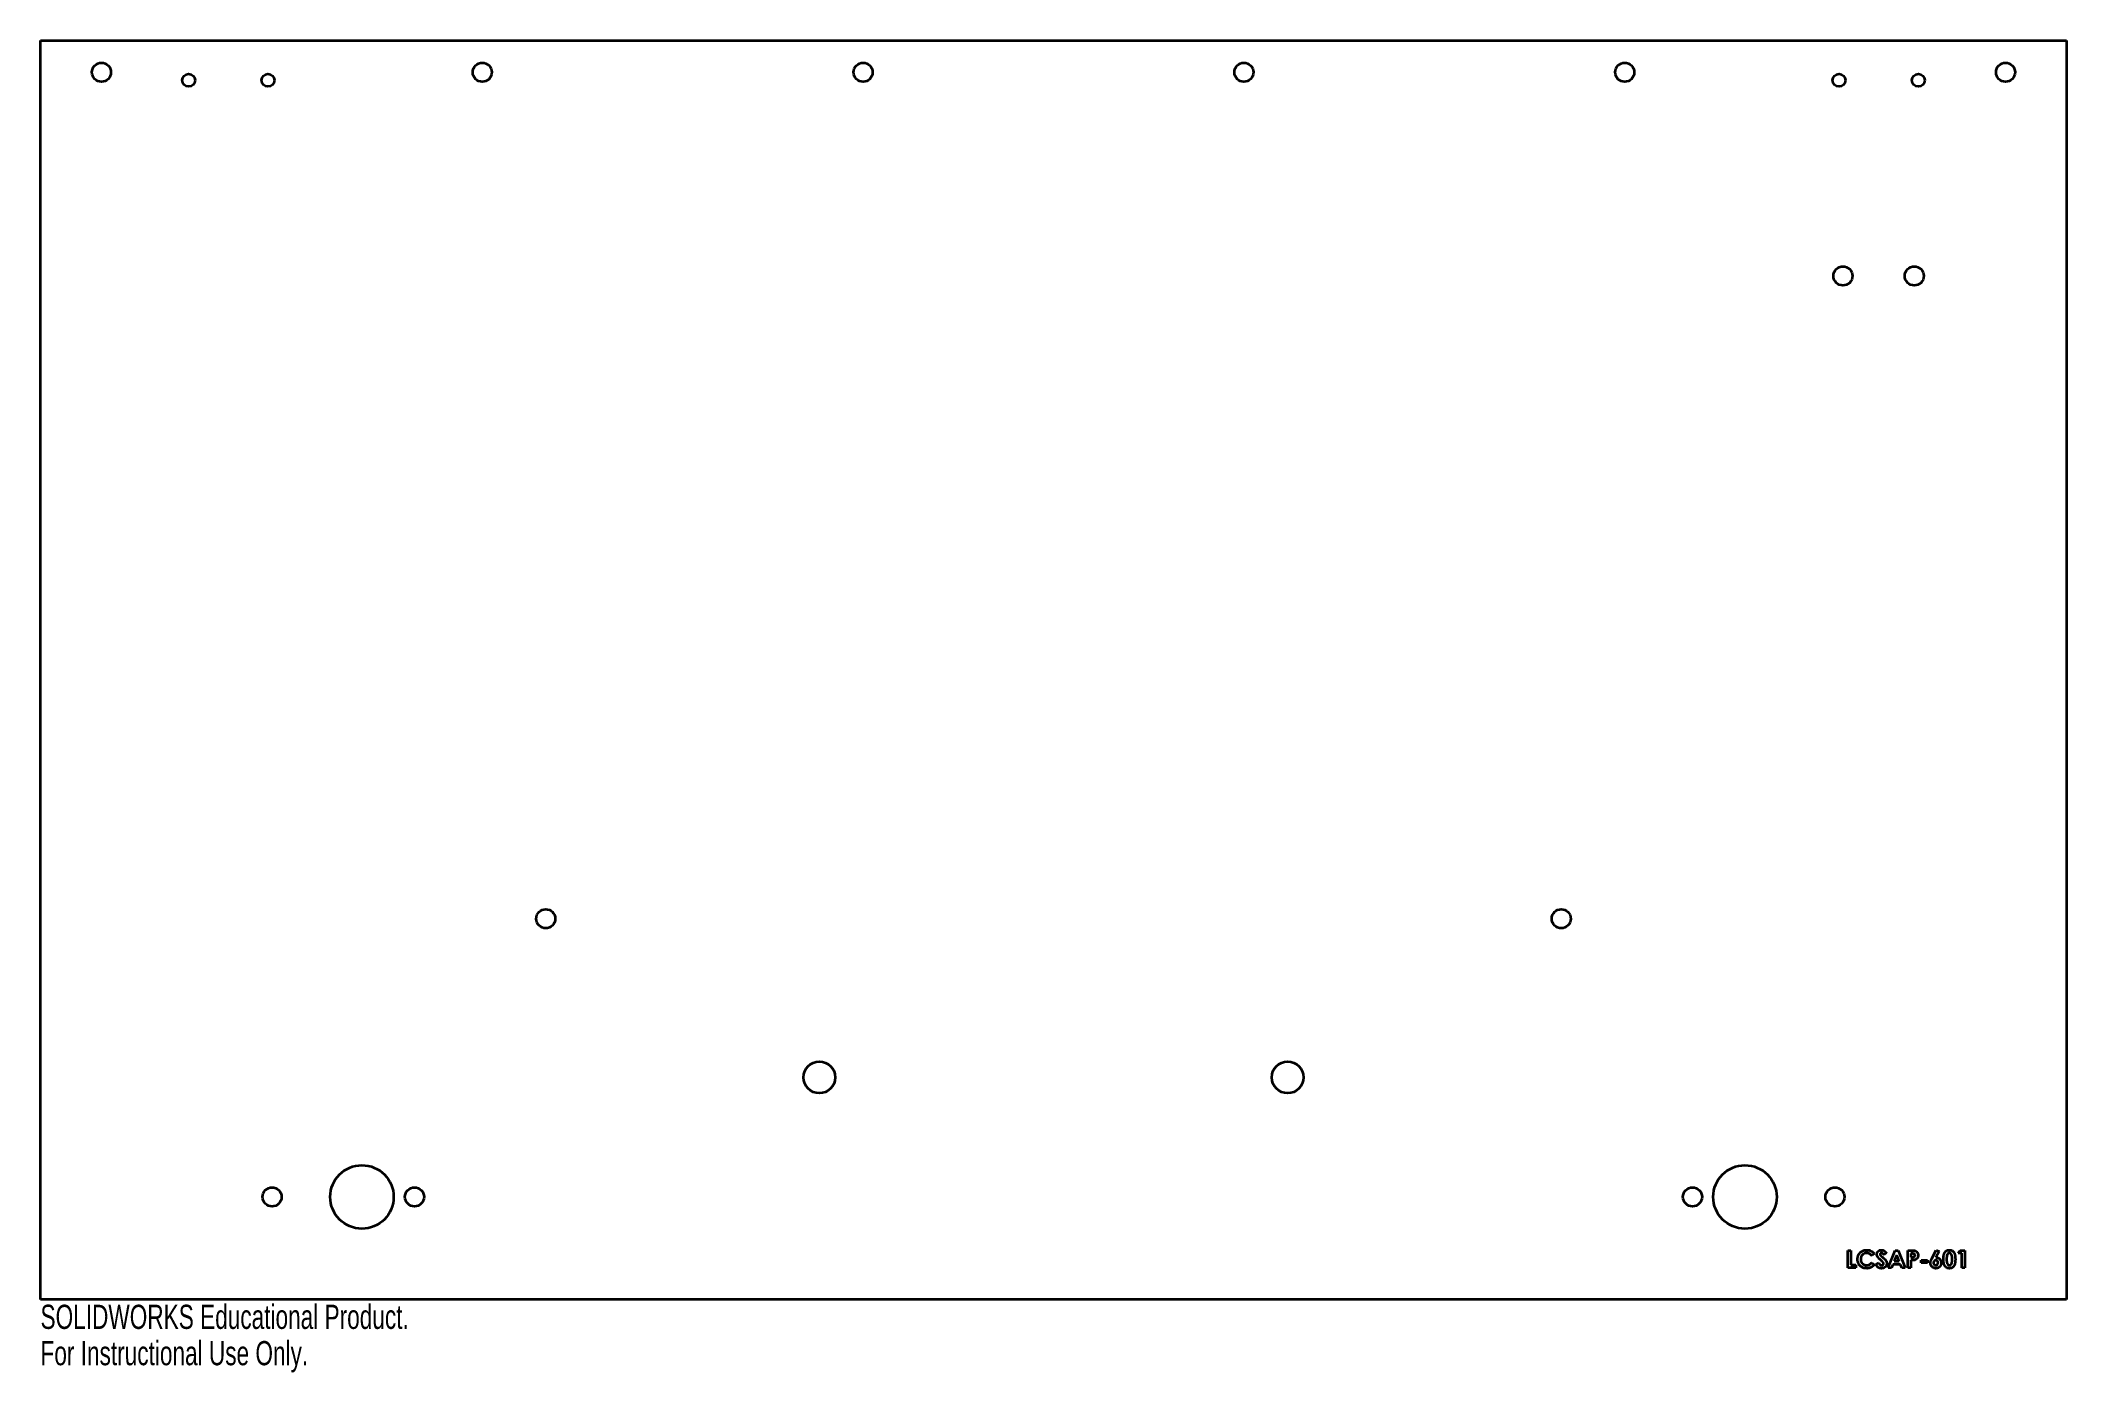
# Model space of a CAD drawing. Header units: inches. Extents: x -16 to 0, y -0.6 to 9.9.
import ezdxf

# ---------------------------------------------------------------- set-up
doc = ezdxf.new("R2010")
doc.units = ezdxf.units.IN
doc.header["$MEASUREMENT"] = 0
doc.styles.add('SLDTEXTSTYLE0', font='TXT', dxfattribs={"width": 0.7})

msp = doc.modelspace()

# ---------------------------------------------------------------- linework, layer by layer
at = {"color": 7, "linetype": 'Continuous', "lineweight": 35}
for p, q in [((-15.96, 0), (-15.96, 9.915)), ((-15.96, 9.915), (0, 9.915)), ((0, 9.915), (0, 0)), ((-1.723, 0.388), (-1.699, 0.388)), ((-1.723, 0.25), (-1.723, 0.388)), ((-1.699, 0.388), (-1.699, 0.275)), ((-1.515, 0.364), (-1.533, 0.347)), ((-1.42, 0.369), (-1.438, 0.352)), ((-1.405, 0.25), (-1.349, 0.388)), ((-1.337, 0.351), (-1.358, 0.303)), ((-1.349, 0.388), (-1.326, 0.388)), ((-1.317, 0.303), (-1.337, 0.351)), ((-1.326, 0.388), (-1.27, 0.25)), ((-1.25, 0.388), (-1.222, 0.388)), ((-1.25, 0.25), (-1.25, 0.388)), ((-1.225, 0.363), (-1.225, 0.335)), ((-1.217, 0.363), (-1.225, 0.363)), ((-1.225, 0.335), (-1.217, 0.335)), ((-1.061, 0.323), (-1.026, 0.391)), ((-1.004, 0.38), (-1.028, 0.333)), ((-1.026, 0.391), (-1.004, 0.38)), ((-0.853, 0.365), (-0.838, 0.388)), ((-0.824, 0.365), (-0.853, 0.365)), ((-0.838, 0.388), (-0.8, 0.388)), ((-0.824, 0.25), (-0.824, 0.365)), ((-0.8, 0.388), (-0.8, 0.25)), ((-1.66, 0.25), (-1.723, 0.25)), ((-1.699, 0.275), (-1.66, 0.275)), ((-1.66, 0.275), (-1.66, 0.25)), ((-1.533, 0.291), (-1.516, 0.273)), ((-1.501, 0.276), (-1.479, 0.289)), ((-1.378, 0.25), (-1.405, 0.25)), ((-1.367, 0.278), (-1.378, 0.25)), ((-1.307, 0.278), (-1.367, 0.278)), ((-1.358, 0.303), (-1.317, 0.303)), ((-1.297, 0.25), (-1.307, 0.278)), ((-1.27, 0.25), (-1.297, 0.25)), ((-1.225, 0.25), (-1.25, 0.25)), ((-1.225, 0.31), (-1.225, 0.25)), ((-1.144, 0.312), (-1.096, 0.312)), ((-1.144, 0.289), (-1.144, 0.312)), ((-1.096, 0.289), (-1.144, 0.289)), ((-1.096, 0.312), (-1.096, 0.289)), ((-0.8, 0.25), (-0.824, 0.25)), ((0, 0), (-15.96, 0))]:
    msp.add_line(p, q, dxfattribs=at)
for centre, radius in [((-15.48, 9.665), 0.075), ((-12.48, 9.665), 0.075), ((-9.48, 9.665), 0.075), ((-6.48, 9.665), 0.075), ((-3.48, 9.665), 0.075), ((-0.48, 9.665), 0.075), ((-14.793, 9.602), 0.05), ((-14.168, 9.602), 0.05), ((-1.792, 9.602), 0.05), ((-1.167, 9.602), 0.05), ((-1.761, 8.061), 0.075), ((-1.199, 8.061), 0.075), ((-11.98, 3), 0.075), ((-3.98, 3), 0.075), ((-9.824, 1.75), 0.125), ((-6.136, 1.75), 0.125), ((-13.428, 0.809), 0.25), ((-2.533, 0.809), 0.25), ((-14.136, 0.809), 0.075), ((-13.014, 0.809), 0.075), ((-2.946, 0.809), 0.075), ((-1.824, 0.809), 0.075)]:
    msp.add_circle(centre, radius, dxfattribs=at)
for points, knots in [([(-1.646, 0.319), (-1.646, 0.321), (-1.646, 0.324), (-1.645, 0.329), (-1.645, 0.334), (-1.643, 0.339), (-1.642, 0.343), (-1.641, 0.347), (-1.639, 0.352), (-1.637, 0.356), (-1.634, 0.36), (-1.632, 0.363), (-1.629, 0.367), (-1.626, 0.37), (-1.622, 0.373), (-1.618, 0.376), (-1.615, 0.379), (-1.61, 0.382), (-1.606, 0.384), (-1.602, 0.386), (-1.597, 0.388), (-1.593, 0.389), (-1.588, 0.39), (-1.583, 0.391), (-1.579, 0.391), (-1.575, 0.391), (-1.574, 0.391)], [0, 0, 0, 0, 0.0446633, 0.0885118, 0.1309256, 0.172904, 0.2140001, 0.254985, 0.2952913, 0.3357724, 0.3761808, 0.4161784, 0.4563501, 0.4965122, 0.5370406, 0.5781187, 0.6197246, 0.662422, 0.705299, 0.74743, 0.789433, 0.8312674, 0.8728251, 0.9148701, 0.957027, 1, 1, 1, 1]), ([(-1.575, 0.367), (-1.576, 0.367), (-1.579, 0.366), (-1.584, 0.366), (-1.589, 0.365), (-1.593, 0.363), (-1.597, 0.361), (-1.601, 0.359), (-1.604, 0.356), (-1.608, 0.353), (-1.611, 0.349), (-1.614, 0.346), (-1.616, 0.342), (-1.618, 0.338), (-1.619, 0.333), (-1.62, 0.329), (-1.621, 0.324), (-1.621, 0.321), (-1.621, 0.319)], [0, 0, 0, 0, 0.064715, 0.127707, 0.188882, 0.249158, 0.309661, 0.370225, 0.432332, 0.495782, 0.559304, 0.621861, 0.683322, 0.744523, 0.806088, 0.868994, 0.933419, 1, 1, 1, 1]), ([(-1.533, 0.347), (-1.535, 0.348), (-1.538, 0.351), (-1.543, 0.355), (-1.548, 0.359), (-1.553, 0.362), (-1.558, 0.364), (-1.563, 0.365), (-1.569, 0.366), (-1.573, 0.367), (-1.575, 0.367)], [0, 0, 0, 0, 0.139406, 0.272304, 0.399525, 0.522811, 0.642663, 0.761023, 0.879801, 1, 1, 1, 1]), ([(-1.574, 0.391), (-1.572, 0.391), (-1.57, 0.391), (-1.566, 0.391), (-1.561, 0.39), (-1.557, 0.39), (-1.553, 0.389), (-1.549, 0.387), (-1.545, 0.386), (-1.542, 0.384), (-1.538, 0.382), (-1.534, 0.38), (-1.531, 0.378), (-1.527, 0.376), (-1.524, 0.373), (-1.521, 0.37), (-1.518, 0.367), (-1.516, 0.365), (-1.515, 0.364)], [0, 0, 0, 0, 0.062276, 0.123904, 0.185067, 0.24684, 0.308435, 0.370241, 0.432587, 0.495925, 0.559351, 0.621943, 0.684393, 0.746986, 0.809441, 0.872508, 0.935769, 1, 1, 1, 1]), ([(-1.494, 0.356), (-1.494, 0.358), (-1.494, 0.36), (-1.493, 0.363), (-1.492, 0.367), (-1.491, 0.37), (-1.49, 0.373), (-1.488, 0.376), (-1.486, 0.378), (-1.483, 0.381), (-1.481, 0.383), (-1.478, 0.386), (-1.475, 0.387), (-1.472, 0.389), (-1.468, 0.39), (-1.465, 0.391), (-1.461, 0.391), (-1.459, 0.391), (-1.458, 0.391)], [0, 0, 0, 0, 0.063173, 0.124457, 0.184841, 0.244567, 0.304319, 0.3652, 0.427421, 0.491262, 0.555499, 0.618605, 0.680495, 0.742473, 0.804991, 0.868252, 0.932887, 1, 1, 1, 1]), ([(-1.459, 0.308), (-1.461, 0.31), (-1.464, 0.312), (-1.469, 0.317), (-1.473, 0.32), (-1.477, 0.324), (-1.48, 0.328), (-1.483, 0.331), (-1.485, 0.334), (-1.488, 0.337), (-1.49, 0.341), (-1.492, 0.346), (-1.494, 0.351), (-1.494, 0.355), (-1.494, 0.356)], [0, 0, 0, 0, 0.112125, 0.215201, 0.309902, 0.395959, 0.473447, 0.54214, 0.602523, 0.654726, 0.747804, 0.835278, 0.918925, 1, 1, 1, 1]), ([(-1.458, 0.367), (-1.459, 0.367), (-1.46, 0.367), (-1.462, 0.366), (-1.464, 0.365), (-1.466, 0.364), (-1.467, 0.362), (-1.468, 0.361), (-1.469, 0.359), (-1.469, 0.358), (-1.469, 0.358)], [0, 0, 0, 0, 0.148126, 0.285993, 0.416634, 0.54738, 0.671583, 0.784401, 0.893266, 1, 1, 1, 1]), ([(-1.469, 0.358), (-1.469, 0.357), (-1.469, 0.356), (-1.469, 0.354), (-1.468, 0.352), (-1.467, 0.351), (-1.467, 0.351)], [0, 0, 0, 0, 0.241881, 0.487115, 0.737838, 1, 1, 1, 1]), ([(-1.467, 0.351), (-1.466, 0.351), (-1.466, 0.35), (-1.464, 0.348), (-1.463, 0.346), (-1.46, 0.344), (-1.458, 0.342), (-1.455, 0.339), (-1.452, 0.336), (-1.449, 0.334), (-1.448, 0.333)], [0, 0, 0, 0, 0.059234, 0.136349, 0.233805, 0.349411, 0.483179, 0.635967, 0.809243, 1, 1, 1, 1]), ([(-1.458, 0.391), (-1.456, 0.391), (-1.453, 0.391), (-1.448, 0.39), (-1.443, 0.389), (-1.44, 0.387), (-1.437, 0.385), (-1.434, 0.384), (-1.432, 0.382), (-1.43, 0.38), (-1.427, 0.378), (-1.425, 0.375), (-1.422, 0.372), (-1.42, 0.37), (-1.42, 0.369)], [0, 0, 0, 0, 0.10691, 0.212977, 0.319777, 0.428556, 0.485857, 0.546559, 0.611431, 0.679821, 0.753159, 0.830753, 0.913133, 1, 1, 1, 1]), ([(-1.438, 0.352), (-1.439, 0.354), (-1.44, 0.356), (-1.443, 0.359), (-1.445, 0.361), (-1.448, 0.363), (-1.45, 0.365), (-1.453, 0.366), (-1.455, 0.366), (-1.457, 0.367), (-1.458, 0.367)], [0, 0, 0, 0, 0.16242, 0.311824, 0.448433, 0.573381, 0.689077, 0.797573, 0.900293, 1, 1, 1, 1]), ([(-1.448, 0.333), (-1.447, 0.332), (-1.445, 0.33), (-1.442, 0.328), (-1.439, 0.325), (-1.436, 0.323), (-1.434, 0.321), (-1.433, 0.32), (-1.431, 0.318), (-1.431, 0.318), (-1.43, 0.317)], [0, 0, 0, 0, 0.192953, 0.366184, 0.520457, 0.655012, 0.770624, 0.865677, 0.942675, 1, 1, 1, 1]), ([(-1.222, 0.388), (-1.221, 0.388), (-1.217, 0.388), (-1.212, 0.388), (-1.207, 0.387), (-1.203, 0.387), (-1.199, 0.386), (-1.196, 0.386), (-1.193, 0.385), (-1.19, 0.384), (-1.188, 0.383), (-1.185, 0.381), (-1.183, 0.38), (-1.181, 0.378), (-1.179, 0.377), (-1.178, 0.375), (-1.176, 0.373), (-1.174, 0.371), (-1.173, 0.368), (-1.172, 0.366), (-1.171, 0.363), (-1.17, 0.36), (-1.169, 0.358), (-1.169, 0.355), (-1.169, 0.352), (-1.169, 0.35), (-1.169, 0.349)], [0, 0, 0, 0, 0.070781, 0.136552, 0.197012, 0.252923, 0.303687, 0.349719, 0.39124, 0.428479, 0.463057, 0.49715, 0.531002, 0.564226, 0.597701, 0.631421, 0.665597, 0.700451, 0.735881, 0.771092, 0.806975, 0.843534, 0.88094, 0.919294, 0.95918, 1, 1, 1, 1]), ([(-1.2, 0.36), (-1.2, 0.361), (-1.201, 0.361), (-1.203, 0.362), (-1.205, 0.362), (-1.207, 0.362), (-1.209, 0.363), (-1.212, 0.363), (-1.215, 0.363), (-1.216, 0.363), (-1.217, 0.363)], [0, 0, 0, 0, 0.082101, 0.173825, 0.278953, 0.396639, 0.527316, 0.671298, 0.828754, 1, 1, 1, 1]), ([(-1.217, 0.335), (-1.215, 0.335), (-1.212, 0.335), (-1.208, 0.335), (-1.205, 0.336), (-1.202, 0.336), (-1.2, 0.337), (-1.199, 0.338), (-1.197, 0.339), (-1.196, 0.341), (-1.195, 0.343), (-1.194, 0.344), (-1.194, 0.347), (-1.193, 0.348), (-1.193, 0.349)], [0, 0, 0, 0, 0.1551596, 0.285496, 0.3905028, 0.470975, 0.5384455, 0.6036553, 0.6665872, 0.7301989, 0.7949447, 0.8602284, 0.9281207, 1, 1, 1, 1]), ([(-1.193, 0.349), (-1.193, 0.349), (-1.194, 0.351), (-1.194, 0.352), (-1.194, 0.354), (-1.195, 0.356), (-1.196, 0.357), (-1.197, 0.358), (-1.198, 0.359), (-1.199, 0.36), (-1.2, 0.36)], [0, 0, 0, 0, 0.137788, 0.267341, 0.390444, 0.511778, 0.629509, 0.747829, 0.871885, 1, 1, 1, 1]), ([(-1.169, 0.349), (-1.169, 0.348), (-1.169, 0.345), (-1.169, 0.342), (-1.17, 0.339), (-1.171, 0.336), (-1.172, 0.333), (-1.173, 0.33), (-1.175, 0.328), (-1.176, 0.325), (-1.178, 0.323), (-1.181, 0.321), (-1.183, 0.319), (-1.185, 0.317), (-1.188, 0.316), (-1.191, 0.314), (-1.194, 0.313), (-1.196, 0.312), (-1.197, 0.312)], [0, 0, 0, 0, 0.068875, 0.135349, 0.199289, 0.26155, 0.322915, 0.382772, 0.442844, 0.502652, 0.562749, 0.62274, 0.682687, 0.743329, 0.805013, 0.868067, 0.933111, 1, 1, 1, 1]), ([(-1.072, 0.29), (-1.072, 0.291), (-1.072, 0.293), (-1.071, 0.296), (-1.071, 0.299), (-1.07, 0.302), (-1.069, 0.304), (-1.068, 0.306), (-1.068, 0.308), (-1.067, 0.311), (-1.065, 0.313), (-1.064, 0.316), (-1.063, 0.319), (-1.062, 0.321), (-1.061, 0.323)], [0, 0, 0, 0, 0.0925378, 0.1855908, 0.2795525, 0.3756023, 0.4276167, 0.4871169, 0.5541989, 0.628624, 0.7096876, 0.7991807, 0.8953573, 1, 1, 1, 1]), ([(-1.028, 0.333), (-1.027, 0.333), (-1.024, 0.333), (-1.02, 0.332), (-1.016, 0.331), (-1.012, 0.33), (-1.009, 0.328), (-1.005, 0.326), (-1.002, 0.323), (-0.999, 0.321), (-0.996, 0.317), (-0.994, 0.314), (-0.991, 0.31), (-0.99, 0.306), (-0.988, 0.302), (-0.987, 0.298), (-0.987, 0.294), (-0.987, 0.291), (-0.987, 0.289)], [0, 0, 0, 0, 0.063329, 0.124736, 0.184916, 0.2443, 0.303826, 0.364353, 0.426073, 0.489721, 0.553756, 0.616458, 0.678319, 0.740301, 0.802656, 0.866732, 0.932157, 1, 1, 1, 1]), ([(-0.969, 0.318), (-0.969, 0.321), (-0.969, 0.326), (-0.968, 0.335), (-0.968, 0.343), (-0.966, 0.35), (-0.965, 0.357), (-0.963, 0.363), (-0.961, 0.368), (-0.959, 0.371), (-0.958, 0.373)], [0, 0, 0, 0, 0.1610711, 0.3107888, 0.4499038, 0.5783763, 0.6966172, 0.8059873, 0.9065617, 1, 1, 1, 1]), ([(-0.958, 0.373), (-0.957, 0.374), (-0.955, 0.377), (-0.951, 0.381), (-0.947, 0.384), (-0.943, 0.387), (-0.938, 0.389), (-0.933, 0.39), (-0.928, 0.391), (-0.925, 0.391), (-0.923, 0.391)], [0, 0, 0, 0, 0.132314, 0.2587, 0.380912, 0.500535, 0.620923, 0.742376, 0.868281, 1, 1, 1, 1]), ([(-0.922, 0.367), (-0.923, 0.367), (-0.925, 0.366), (-0.928, 0.366), (-0.931, 0.364), (-0.933, 0.363), (-0.935, 0.361), (-0.936, 0.36), (-0.937, 0.358), (-0.938, 0.356), (-0.939, 0.355), (-0.94, 0.352), (-0.941, 0.35), (-0.942, 0.348), (-0.942, 0.345), (-0.943, 0.342), (-0.943, 0.338), (-0.944, 0.335), (-0.944, 0.331), (-0.944, 0.327), (-0.944, 0.322), (-0.944, 0.319), (-0.944, 0.317)], [0, 0, 0, 0, 0.053834, 0.105543, 0.158054, 0.211987, 0.240207, 0.269794, 0.301343, 0.334608, 0.370284, 0.408089, 0.448681, 0.492069, 0.538664, 0.590371, 0.646388, 0.707195, 0.772947, 0.843643, 0.919308, 1, 1, 1, 1]), ([(-0.923, 0.391), (-0.922, 0.391), (-0.919, 0.391), (-0.916, 0.391), (-0.912, 0.39), (-0.909, 0.39), (-0.906, 0.388), (-0.903, 0.387), (-0.9, 0.386), (-0.898, 0.384), (-0.895, 0.382), (-0.893, 0.38), (-0.89, 0.377), (-0.888, 0.375), (-0.886, 0.372), (-0.884, 0.368), (-0.883, 0.365), (-0.881, 0.361), (-0.88, 0.357), (-0.879, 0.353), (-0.878, 0.348), (-0.877, 0.343), (-0.876, 0.337), (-0.876, 0.332), (-0.876, 0.325), (-0.875, 0.321), (-0.875, 0.319)], [0, 0, 0, 0, 0.036635, 0.072034, 0.106626, 0.140306, 0.173619, 0.206426, 0.239067, 0.271883, 0.30484, 0.338529, 0.372616, 0.407548, 0.443719, 0.481312, 0.520113, 0.560913, 0.604025, 0.650075, 0.699572, 0.752363, 0.808789, 0.868954, 0.932675, 1, 1, 1, 1]), ([(-0.9, 0.319), (-0.9, 0.321), (-0.9, 0.325), (-0.901, 0.331), (-0.901, 0.337), (-0.902, 0.342), (-0.903, 0.346), (-0.904, 0.35), (-0.905, 0.353), (-0.906, 0.356), (-0.908, 0.359), (-0.91, 0.361), (-0.911, 0.363), (-0.913, 0.364), (-0.915, 0.365), (-0.917, 0.366), (-0.92, 0.367), (-0.921, 0.367), (-0.922, 0.367)], [0, 0, 0, 0, 0.112115, 0.215802, 0.310203, 0.395993, 0.47341, 0.542778, 0.604548, 0.659357, 0.708764, 0.755356, 0.798687, 0.840017, 0.880203, 0.919733, 0.959049, 1, 1, 1, 1]), ([(-1.574, 0.246), (-1.577, 0.247), (-1.582, 0.247), (-1.589, 0.248), (-1.596, 0.249), (-1.603, 0.251), (-1.609, 0.254), (-1.615, 0.258), (-1.621, 0.262), (-1.626, 0.267), (-1.63, 0.272), (-1.635, 0.278), (-1.638, 0.284), (-1.641, 0.29), (-1.643, 0.297), (-1.645, 0.304), (-1.646, 0.311), (-1.646, 0.317), (-1.646, 0.319)], [0, 0, 0, 0, 0.067376, 0.131837, 0.194461, 0.255346, 0.315588, 0.375627, 0.436138, 0.497779, 0.55947, 0.620278, 0.680788, 0.741492, 0.803215, 0.866493, 0.93191, 1, 1, 1, 1]), ([(-1.621, 0.319), (-1.621, 0.318), (-1.621, 0.316), (-1.621, 0.312), (-1.62, 0.309), (-1.62, 0.306), (-1.619, 0.303), (-1.618, 0.3), (-1.616, 0.297), (-1.615, 0.294), (-1.614, 0.292), (-1.612, 0.289), (-1.61, 0.287), (-1.608, 0.285), (-1.606, 0.283), (-1.603, 0.281), (-1.601, 0.279), (-1.598, 0.277), (-1.596, 0.276), (-1.593, 0.275), (-1.59, 0.274), (-1.587, 0.273), (-1.584, 0.272), (-1.581, 0.272), (-1.578, 0.271), (-1.575, 0.271), (-1.574, 0.271)], [0, 0, 0, 0, 0.045986, 0.090639, 0.134485, 0.177331, 0.219265, 0.260785, 0.302317, 0.343436, 0.384181, 0.424376, 0.464181, 0.504012, 0.543822, 0.583802, 0.624419, 0.665548, 0.706675, 0.747827, 0.788895, 0.830219, 0.871707, 0.913734, 0.956588, 1, 1, 1, 1]), ([(-1.574, 0.271), (-1.572, 0.271), (-1.569, 0.271), (-1.564, 0.272), (-1.558, 0.274), (-1.554, 0.275), (-1.551, 0.277), (-1.549, 0.278), (-1.546, 0.28), (-1.544, 0.282), (-1.541, 0.284), (-1.539, 0.286), (-1.536, 0.289), (-1.534, 0.29), (-1.533, 0.291)], [0, 0, 0, 0, 0.117048, 0.22997, 0.340704, 0.449355, 0.505557, 0.565303, 0.628205, 0.694729, 0.765019, 0.83958, 0.91775, 1, 1, 1, 1]), ([(-1.516, 0.273), (-1.517, 0.272), (-1.519, 0.269), (-1.523, 0.266), (-1.526, 0.263), (-1.53, 0.26), (-1.534, 0.258), (-1.537, 0.256), (-1.54, 0.254), (-1.544, 0.252), (-1.547, 0.251), (-1.551, 0.25), (-1.554, 0.249), (-1.558, 0.248), (-1.562, 0.247), (-1.566, 0.247), (-1.57, 0.246), (-1.573, 0.246), (-1.574, 0.246)], [0, 0, 0, 0, 0.077783, 0.151816, 0.22254, 0.290278, 0.354641, 0.415798, 0.474709, 0.530426, 0.58558, 0.640906, 0.697901, 0.75542, 0.814521, 0.874462, 0.93667, 1, 1, 1, 1]), ([(-1.457, 0.246), (-1.459, 0.246), (-1.461, 0.247), (-1.464, 0.247), (-1.468, 0.247), (-1.471, 0.248), (-1.474, 0.249), (-1.477, 0.25), (-1.48, 0.252), (-1.483, 0.254), (-1.485, 0.255), (-1.488, 0.258), (-1.49, 0.26), (-1.493, 0.263), (-1.495, 0.266), (-1.497, 0.269), (-1.499, 0.272), (-1.5, 0.275), (-1.501, 0.276)], [0, 0, 0, 0, 0.0635515, 0.1258684, 0.1862403, 0.2449767, 0.3033577, 0.3612303, 0.418489, 0.4759367, 0.5342037, 0.5940594, 0.6554687, 0.7187717, 0.7849746, 0.8535223, 0.9251825, 1, 1, 1, 1]), ([(-1.479, 0.289), (-1.478, 0.287), (-1.477, 0.285), (-1.474, 0.281), (-1.471, 0.278), (-1.469, 0.276), (-1.466, 0.274), (-1.463, 0.272), (-1.46, 0.271), (-1.458, 0.271), (-1.457, 0.271)], [0, 0, 0, 0, 0.160458, 0.307612, 0.442139, 0.566229, 0.681222, 0.789558, 0.895029, 1, 1, 1, 1]), ([(-1.441, 0.284), (-1.441, 0.285), (-1.441, 0.287), (-1.442, 0.289), (-1.443, 0.291), (-1.444, 0.293), (-1.445, 0.295), (-1.446, 0.296), (-1.448, 0.298), (-1.45, 0.3), (-1.452, 0.302), (-1.454, 0.304), (-1.456, 0.306), (-1.458, 0.307), (-1.459, 0.308)], [0, 0, 0, 0, 0.076347, 0.155091, 0.238352, 0.328404, 0.379384, 0.439618, 0.509831, 0.588875, 0.677436, 0.775547, 0.882636, 1, 1, 1, 1]), ([(-1.416, 0.286), (-1.416, 0.284), (-1.416, 0.282), (-1.417, 0.278), (-1.418, 0.274), (-1.419, 0.27), (-1.42, 0.267), (-1.422, 0.263), (-1.425, 0.26), (-1.428, 0.258), (-1.43, 0.255), (-1.434, 0.253), (-1.437, 0.251), (-1.441, 0.249), (-1.445, 0.248), (-1.449, 0.247), (-1.453, 0.247), (-1.456, 0.246), (-1.457, 0.246)], [0, 0, 0, 0, 0.065201, 0.127927, 0.189047, 0.248544, 0.307607, 0.367248, 0.426963, 0.488617, 0.550392, 0.611331, 0.672556, 0.734024, 0.797341, 0.86225, 0.929625, 1, 1, 1, 1]), ([(-1.457, 0.271), (-1.455, 0.271), (-1.453, 0.271), (-1.45, 0.272), (-1.448, 0.273), (-1.445, 0.275), (-1.443, 0.277), (-1.442, 0.279), (-1.441, 0.282), (-1.441, 0.283), (-1.441, 0.284)], [0, 0, 0, 0, 0.141986, 0.275473, 0.404346, 0.53543, 0.661427, 0.777867, 0.88828, 1, 1, 1, 1]), ([(-1.43, 0.317), (-1.429, 0.316), (-1.427, 0.313), (-1.424, 0.31), (-1.421, 0.306), (-1.419, 0.302), (-1.418, 0.298), (-1.417, 0.294), (-1.416, 0.29), (-1.416, 0.287), (-1.416, 0.286)], [0, 0, 0, 0, 0.1508331, 0.2899542, 0.4171386, 0.5352552, 0.6487511, 0.7624055, 0.8798267, 1, 1, 1, 1]), ([(-1.197, 0.312), (-1.198, 0.312), (-1.199, 0.312), (-1.202, 0.311), (-1.205, 0.311), (-1.208, 0.311), (-1.212, 0.31), (-1.216, 0.31), (-1.221, 0.31), (-1.224, 0.31), (-1.225, 0.31)], [0, 0, 0, 0, 0.077373, 0.167614, 0.272108, 0.390016, 0.521363, 0.667272, 0.82681, 1, 1, 1, 1]), ([(-1.029, 0.246), (-1.03, 0.246), (-1.033, 0.247), (-1.038, 0.247), (-1.042, 0.248), (-1.046, 0.25), (-1.049, 0.252), (-1.053, 0.254), (-1.056, 0.256), (-1.059, 0.26), (-1.062, 0.263), (-1.065, 0.266), (-1.067, 0.27), (-1.069, 0.274), (-1.07, 0.277), (-1.071, 0.281), (-1.071, 0.285), (-1.072, 0.288), (-1.072, 0.29)], [0, 0, 0, 0, 0.066486, 0.130736, 0.193287, 0.255291, 0.316538, 0.378867, 0.441877, 0.507117, 0.572271, 0.635427, 0.696817, 0.757357, 0.817265, 0.877134, 0.93802, 1, 1, 1, 1]), ([(-1.03, 0.31), (-1.031, 0.31), (-1.033, 0.31), (-1.036, 0.309), (-1.039, 0.307), (-1.042, 0.305), (-1.044, 0.302), (-1.046, 0.298), (-1.047, 0.295), (-1.047, 0.292), (-1.047, 0.291)], [0, 0, 0, 0, 0.122718, 0.240143, 0.357362, 0.481674, 0.607866, 0.732955, 0.862144, 1, 1, 1, 1]), ([(-1.047, 0.291), (-1.047, 0.289), (-1.047, 0.287), (-1.046, 0.283), (-1.044, 0.28), (-1.042, 0.277), (-1.039, 0.274), (-1.036, 0.273), (-1.033, 0.271), (-1.031, 0.271), (-1.029, 0.271)], [0, 0, 0, 0, 0.137285, 0.2670285, 0.3949256, 0.5243348, 0.6508125, 0.7692675, 0.8834347, 1, 1, 1, 1]), ([(-1.012, 0.291), (-1.012, 0.292), (-1.012, 0.295), (-1.013, 0.298), (-1.014, 0.302), (-1.017, 0.305), (-1.019, 0.307), (-1.022, 0.309), (-1.026, 0.31), (-1.028, 0.31), (-1.03, 0.31)], [0, 0, 0, 0, 0.135404, 0.262225, 0.385849, 0.510857, 0.634977, 0.753299, 0.873932, 1, 1, 1, 1]), ([(-1.029, 0.271), (-1.028, 0.271), (-1.026, 0.271), (-1.023, 0.272), (-1.019, 0.274), (-1.017, 0.277), (-1.014, 0.28), (-1.013, 0.283), (-1.012, 0.287), (-1.012, 0.289), (-1.012, 0.291)], [0, 0, 0, 0, 0.121152, 0.237601, 0.356052, 0.480525, 0.607639, 0.73343, 0.862182, 1, 1, 1, 1]), ([(-0.987, 0.289), (-0.987, 0.288), (-0.987, 0.285), (-0.987, 0.281), (-0.988, 0.277), (-0.99, 0.273), (-0.992, 0.269), (-0.994, 0.265), (-0.996, 0.262), (-0.999, 0.259), (-1.002, 0.256), (-1.006, 0.253), (-1.009, 0.251), (-1.013, 0.25), (-1.017, 0.248), (-1.021, 0.247), (-1.025, 0.247), (-1.028, 0.246), (-1.029, 0.246)], [0, 0, 0, 0, 0.065621, 0.129704, 0.192008, 0.253165, 0.31459, 0.376533, 0.439287, 0.503799, 0.568284, 0.630629, 0.691513, 0.751998, 0.812377, 0.873577, 0.936027, 1, 1, 1, 1]), ([(-0.922, 0.246), (-0.923, 0.246), (-0.926, 0.247), (-0.929, 0.247), (-0.933, 0.247), (-0.936, 0.248), (-0.939, 0.249), (-0.942, 0.25), (-0.945, 0.252), (-0.947, 0.254), (-0.95, 0.256), (-0.952, 0.258), (-0.954, 0.26), (-0.956, 0.263), (-0.958, 0.266), (-0.96, 0.269), (-0.962, 0.272), (-0.963, 0.276), (-0.965, 0.28), (-0.966, 0.284), (-0.967, 0.289), (-0.968, 0.294), (-0.968, 0.299), (-0.969, 0.305), (-0.969, 0.311), (-0.969, 0.315), (-0.969, 0.318)], [0, 0, 0, 0, 0.038217, 0.074867, 0.110158, 0.144454, 0.17808, 0.211171, 0.243687, 0.275872, 0.308376, 0.341263, 0.37515, 0.409655, 0.445157, 0.482073, 0.520576, 0.560554, 0.603108, 0.648689, 0.697948, 0.750768, 0.807309, 0.867656, 0.931861, 1, 1, 1, 1]), ([(-0.944, 0.317), (-0.944, 0.315), (-0.944, 0.311), (-0.944, 0.305), (-0.944, 0.3), (-0.943, 0.295), (-0.942, 0.291), (-0.941, 0.287), (-0.94, 0.284), (-0.938, 0.281), (-0.937, 0.279), (-0.935, 0.277), (-0.933, 0.275), (-0.931, 0.274), (-0.929, 0.273), (-0.927, 0.272), (-0.924, 0.271), (-0.923, 0.271), (-0.922, 0.271)], [0, 0, 0, 0, 0.110734, 0.212341, 0.305502, 0.389835, 0.46669, 0.535262, 0.596763, 0.651066, 0.701036, 0.74786, 0.791833, 0.834284, 0.875334, 0.916035, 0.957652, 1, 1, 1, 1]), ([(-0.875, 0.319), (-0.875, 0.317), (-0.876, 0.312), (-0.876, 0.306), (-0.876, 0.3), (-0.877, 0.295), (-0.878, 0.289), (-0.879, 0.285), (-0.88, 0.28), (-0.881, 0.276), (-0.883, 0.272), (-0.884, 0.269), (-0.886, 0.266), (-0.888, 0.263), (-0.89, 0.26), (-0.892, 0.258), (-0.895, 0.256), (-0.897, 0.254), (-0.9, 0.252), (-0.902, 0.25), (-0.905, 0.249), (-0.908, 0.248), (-0.911, 0.247), (-0.915, 0.247), (-0.918, 0.247), (-0.921, 0.246), (-0.922, 0.246)], [0, 0, 0, 0, 0.068491, 0.133077, 0.193829, 0.251083, 0.304401, 0.354408, 0.401295, 0.444701, 0.485692, 0.524676, 0.562307, 0.597947, 0.632474, 0.665752, 0.697985, 0.729586, 0.760825, 0.792355, 0.824313, 0.857156, 0.890927, 0.92596, 0.962061, 1, 1, 1, 1]), ([(-0.922, 0.271), (-0.921, 0.271), (-0.92, 0.271), (-0.918, 0.272), (-0.916, 0.272), (-0.914, 0.274), (-0.912, 0.275), (-0.91, 0.277), (-0.908, 0.278), (-0.907, 0.28), (-0.907, 0.281)], [0, 0, 0, 0, 0.124035, 0.242846, 0.360342, 0.479042, 0.599334, 0.725488, 0.858549, 1, 1, 1, 1]), ([(-0.907, 0.281), (-0.906, 0.282), (-0.905, 0.284), (-0.904, 0.287), (-0.903, 0.291), (-0.902, 0.296), (-0.901, 0.301), (-0.901, 0.307), (-0.9, 0.313), (-0.9, 0.317), (-0.9, 0.319)], [0, 0, 0, 0, 0.088871, 0.186355, 0.294078, 0.412237, 0.541778, 0.682703, 0.835096, 1, 1, 1, 1])]:
    msp.add_open_spline(points, degree=3, knots=knots, dxfattribs=at)

# ---------------------------------------------------------------- texts
at = {"color": 7, "linetype": 'Continuous', "char_height": 0.1903, "attachment_point": 1, "style": 'SLDTEXTSTYLE0'}
for s, insert in [('SOLIDWORKS Educational Product.', (-15.96, -0.04)), ('For Instructional Use Only.', (-15.96, -0.326))]:
    msp.add_mtext(s, dxfattribs=dict(at, insert=insert))

doc.saveas('drawing.dxf')
